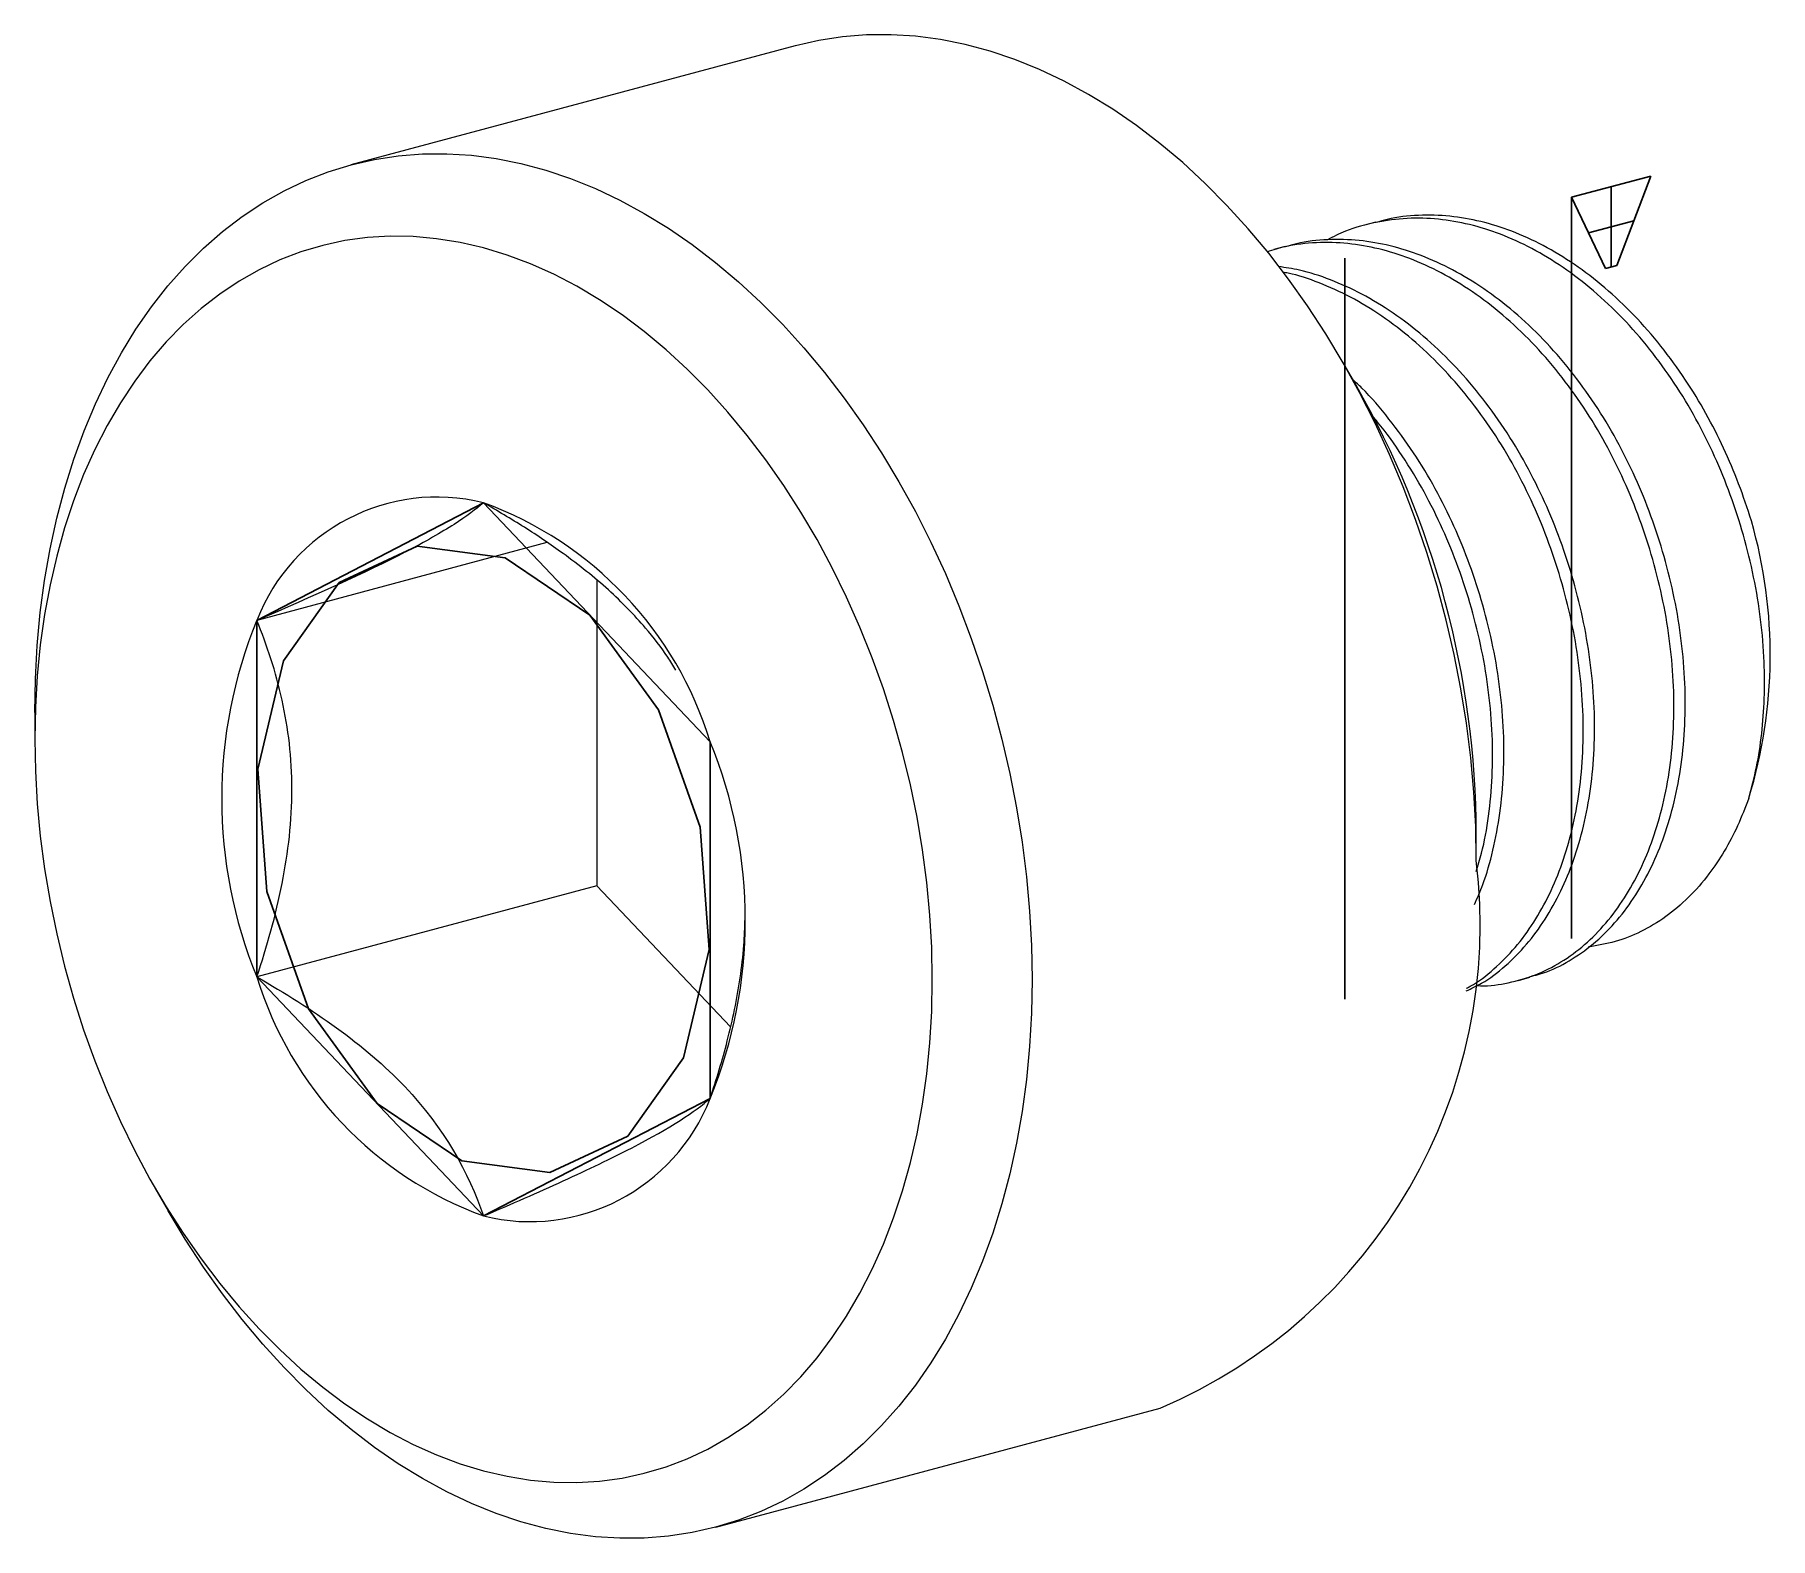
# Model space of a CAD drawing. Header units: millimetres. Extents: x -5.99 to 0.78, y -3.78 to 2.08.
import ezdxf

# ---------------------------------------------------------------- set-up
doc = ezdxf.new("R2010")
doc.units = ezdxf.units.MM
doc.linetypes.add('CENTERX2', pattern=[20.32, 12.7, -2.54, 2.54, -2.54])

msp = doc.modelspace()

# ---------------------------------------------------------------- linework, layer by layer
at = {"color": 7, "linetype": 'Continuous', "lineweight": 15}
for p, q in [((-3.0274, 2.0359), (-4.7598, 1.5718)), ((-0.7625, 1.3486), (-0.8067, 1.3368)), ((-1.116, 1.2539), (-1.1602, 1.2421)), ((-0.84, 0.7127), (-0.8921, 0.8029)), ((-3.9951, 0.0986), (-5.1265, -0.2045)), ((-3.8007, -0.0478), (-3.8007, -1.24)), ((-5.9927, -0.5636), (-5.9927, -0.6678)), ((-0.3712, -1.1414), (-0.3712, -1.0372)), ((-3.8007, -1.24), (-5.1265, -1.5952)), ((-3.8007, -1.24), (-3.2794, -1.7897)), ((-0.2071, -1.6084), (-0.1629, -1.5965)), ((-5.5239, -2.4177), (-5.4718, -2.5079)), ((-3.3365, -3.7409), (-1.6041, -3.2767))]:
    msp.add_line(p, q, dxfattribs=at)
at = {"color": 7, "linetype": 'Continuous'}
for p, q in [((0.3094, 1.528), (0, 1.4452)), ((0.3094, 1.528), (0.1768, 1.1796)), ((0.1326, 1.1678), (0, 1.4452)), ((0.1768, 1.1796), (0.1326, 1.1678)), ((-4.2426, 0.254), (-5.1265, -0.2045)), ((-3.3588, -0.6781), (-4.2426, 0.254)), ((-5.1265, -0.2045), (-5.1265, -1.5952)), ((-3.3588, -2.0688), (-3.3588, -0.6781)), ((-5.1265, -1.5952), (-4.2426, -2.5273)), ((-4.2426, -2.5273), (-3.3588, -2.0688))]:
    msp.add_line(p, q, dxfattribs=at)
at = {"color": 7, "linetype": 'CENTERX2'}
for p, q in [((0, 1.4452), (0, -1.4452)), ((0.1547, 1.4866), (0.1547, 1.1737)), ((0.2431, 1.3538), (0.0663, 1.3065)), ((-0.8839, 1.2084), (-0.8839, -1.682))]:
    msp.add_line(p, q, dxfattribs=at)
at = {"color": 7, "linetype": 'Continuous', "lineweight": 15, "flags": 128}
for points in [[(-0.3712, -1.1414), (-0.3736, -1.0087), (-0.3809, -0.875), (-0.393, -0.7407), (-0.4098, -0.6061), (-0.4314, -0.4715), (-0.4576, -0.3373), (-0.4885, -0.2038), (-0.5239, -0.0713), (-0.5638, 0.0598), (-0.608, 0.1892), (-0.6565, 0.3166), (-0.7091, 0.4416), (-0.7657, 0.5641), (-0.8262, 0.6835), (-0.8903, 0.7998), (-0.958, 0.9125), (-1.0291, 1.0214), (-1.1034, 1.1262), (-1.1807, 1.2267), (-1.2608, 1.3226), (-1.3435, 1.4136), (-1.4287, 1.4996), (-1.516, 1.5803), (-1.6054, 1.6556), (-1.6965, 1.7252), (-1.7891, 1.7889), (-1.8831, 1.8467), (-1.9781, 1.8983), (-2.074, 1.9437), (-2.1705, 1.9827), (-2.2673, 2.0152), (-2.3643, 2.0412), (-2.4611, 2.0606), (-2.5576, 2.0733), (-2.6534, 2.0793), (-2.7485, 2.0785), (-2.8424, 2.0711), (-2.9351, 2.057), (-3.0262, 2.0362), (-3.0274, 2.0359)], [(-5.9927, -0.5636), (-5.9903, -0.4322), (-5.9831, -0.3024), (-5.971, -0.1745), (-5.9542, -0.0489), (-5.9326, 0.0741), (-5.9063, 0.1942), (-5.8755, 0.3112), (-5.84, 0.4246), (-5.8002, 0.5344), (-5.7559, 0.6401), (-5.7074, 0.7415), (-5.6548, 0.8384), (-5.5982, 0.9305), (-5.5378, 1.0176), (-5.4736, 1.0994), (-5.4059, 1.1759), (-5.3349, 1.2467), (-5.2606, 1.3117), (-5.1833, 1.3708), (-5.1032, 1.4237), (-5.0205, 1.4704), (-4.9353, 1.5108), (-4.848, 1.5447), (-4.7586, 1.5721), (-4.6675, 1.5929), (-4.5748, 1.607), (-4.4809, 1.6144), (-4.3859, 1.6151), (-4.29, 1.6091), (-4.1935, 1.5964), (-4.0967, 1.5771), (-3.9997, 1.5511), (-3.9029, 1.5186), (-3.8064, 1.4796), (-3.7105, 1.4342), (-3.6155, 1.3826), (-3.5215, 1.3248), (-3.4289, 1.261), (-3.3378, 1.1914), (-3.2484, 1.1162), (-3.1611, 1.0355), (-3.0759, 0.9495), (-2.9932, 0.8584), (-2.9131, 0.7625), (-2.8358, 0.6621), (-2.7615, 0.5573), (-2.6904, 0.4484), (-2.6227, 0.3356), (-2.5586, 0.2194), (-2.4981, 0.0999), (-2.4415, -0.0225), (-2.3889, -0.1476), (-2.3404, -0.275), (-2.2962, -0.4044), (-2.2563, -0.5355), (-2.2209, -0.6679), (-2.19, -0.8014), (-2.1638, -0.9356), (-2.1422, -1.0702), (-2.1254, -1.2048), (-2.1133, -1.3391), (-2.1061, -1.4728), (-2.1036, -1.6055)], [(-2.4926, -1.6055), (-2.4949, -1.4801), (-2.5021, -1.3537), (-2.5141, -1.2267), (-2.5308, -1.0995), (-2.5522, -0.9724), (-2.5782, -0.8457), (-2.6088, -0.7198), (-2.6439, -0.5951), (-2.6833, -0.4719), (-2.727, -0.3504), (-2.7749, -0.2312), (-2.8268, -0.1144), (-2.8826, -0.0004), (-2.9421, 0.1105), (-3.0051, 0.2179), (-3.0716, 0.3217), (-3.1413, 0.4214), (-3.214, 0.5169), (-3.2895, 0.6078), (-3.3676, 0.694), (-3.4481, 0.7751), (-3.5308, 0.851), (-3.6155, 0.9215), (-3.7018, 0.9863), (-3.7897, 1.0453), (-3.8788, 1.0983), (-3.9689, 1.1452), (-4.0597, 1.1858), (-4.151, 1.2201), (-4.2426, 1.2479), (-4.3342, 1.2691), (-4.4256, 1.2838), (-4.5164, 1.2919), (-4.6065, 1.2932), (-4.6956, 1.288), (-4.7834, 1.2761), (-4.8698, 1.2575), (-4.9545, 1.2324), (-5.0372, 1.2008), (-5.1177, 1.1628), (-5.1958, 1.1185), (-5.2713, 1.0681), (-5.344, 1.0115), (-5.4137, 0.9491), (-5.4801, 0.881), (-5.5432, 0.8073), (-5.6027, 0.7284), (-5.6585, 0.6443), (-5.7104, 0.5553), (-5.7583, 0.4617), (-5.802, 0.3637), (-5.8414, 0.2616), (-5.8765, 0.1556), (-5.9071, 0.0461), (-5.9331, -0.0666), (-5.9545, -0.1823), (-5.9712, -0.3005), (-5.9831, -0.4211), (-5.9903, -0.5436), (-5.9927, -0.6678), (-5.9903, -0.7932), (-5.9831, -0.9196), (-5.9712, -1.0466), (-5.9545, -1.1738), (-5.9331, -1.3009), (-5.9071, -1.4276), (-5.8765, -1.5535), (-5.8414, -1.6782), (-5.802, -1.8014), (-5.7583, -1.9229), (-5.7104, -2.0421), (-5.6585, -2.1589), (-5.6027, -2.2729), (-5.5432, -2.3838), (-5.4801, -2.4912), (-5.4137, -2.595), (-5.344, -2.6947), (-5.2713, -2.7902), (-5.1958, -2.8811), (-5.1177, -2.9673), (-5.0372, -3.0484), (-4.9545, -3.1243), (-4.8698, -3.1948), (-4.7834, -3.2596), (-4.6956, -3.3186), (-4.6065, -3.3716), (-4.5164, -3.4185), (-4.4256, -3.4591), (-4.3342, -3.4934), (-4.2426, -3.5212), (-4.151, -3.5424), (-4.0597, -3.5571), (-3.9689, -3.5652), (-3.8788, -3.5665), (-3.7897, -3.5613), (-3.7018, -3.5494), (-3.6155, -3.5308), (-3.5308, -3.5057), (-3.4481, -3.4741), (-3.3676, -3.4361), (-3.2895, -3.3918), (-3.214, -3.3414), (-3.1413, -3.2848), (-3.0716, -3.2224), (-3.0051, -3.1543), (-2.9421, -3.0806), (-2.8826, -3.0017), (-2.8268, -2.9176), (-2.7749, -2.8286), (-2.727, -2.735), (-2.6833, -2.637), (-2.6439, -2.5349), (-2.6088, -2.4289), (-2.5782, -2.3194), (-2.5522, -2.2067), (-2.5308, -2.091), (-2.5141, -1.9728), (-2.5021, -1.8522), (-2.4949, -1.7297), (-2.4926, -1.6055)], [(-2.1036, -1.6055), (-2.1061, -1.7369), (-2.1133, -1.8667), (-2.1254, -1.9946), (-2.1422, -2.1202), (-2.1638, -2.2432), (-2.19, -2.3633), (-2.2209, -2.4803), (-2.2563, -2.5938), (-2.2962, -2.7035), (-2.3404, -2.8092), (-2.3889, -2.9106), (-2.4415, -3.0075), (-2.4981, -3.0996), (-2.5586, -3.1867), (-2.6227, -3.2685), (-2.6904, -3.345), (-2.7615, -3.4158), (-2.8358, -3.4808), (-2.9131, -3.5399), (-2.9932, -3.5928), (-3.0759, -3.6395), (-3.1611, -3.6799), (-3.2484, -3.7138), (-3.3378, -3.7412), (-3.4289, -3.762), (-3.5215, -3.7761), (-3.6155, -3.7835), (-3.7105, -3.7842), (-3.8064, -3.7782), (-3.9029, -3.7655), (-3.9997, -3.7462), (-4.0967, -3.7202), (-4.1935, -3.6877), (-4.29, -3.6487), (-4.3859, -3.6033), (-4.4809, -3.5517), (-4.5748, -3.4939), (-4.6675, -3.4301), (-4.7586, -3.3605), (-4.848, -3.2853), (-4.9353, -3.2046), (-5.0205, -3.1186), (-5.1032, -3.0275), (-5.1833, -2.9316), (-5.2606, -2.8312), (-5.3349, -2.7264), (-5.4059, -2.6175), (-5.4718, -2.5079)]]:
    msp.add_lwpolyline(points, dxfattribs=at)
at = {"color": 7, "linetype": 'CENTERX2', "flags": 128}
msp.add_lwpolyline([(-3.3974, -1.011), (-3.5606, -0.5533), (-3.8277, -0.1845), (-4.1579, 0.0394), (-4.5011, 0.0843), (-4.8049, -0.0568), (-5.0231, -0.3622), (-5.1225, -0.7855), (-5.0879, -1.2623), (-4.9247, -1.72), (-4.6576, -2.0888), (-4.3274, -2.3127), (-3.9842, -2.3576), (-3.6804, -2.2165), (-3.4622, -1.9111), (-3.3628, -1.4878), (-3.3974, -1.011)], dxfattribs=at)
at = {"color": 7, "linetype": 'Continuous', "lineweight": 15}
for centre, radius, start, end in [((-3.9229, -1.051), 3.5517, 0.22259, 29.77333), ((-4.4239, -0.4777), 0.7538, 76.08388, 158.75103), ((-4.7359, -1.0989), 1.4399, 16.9889, 69.9688), ((-1.1243, -0.3402), 1.8995, 342.92103, 15.98939), ((-3.4299, -0.8998), 1.8336, 157.71527, 202.28473), ((-5.0554, -1.3735), 1.8336, 337.71527, 22.28473), ((-2.4066, -1.3898), 2.0505, 293.03896, 6.95955), ((-3.7494, -1.1744), 1.4399, 196.9889, 249.9688), ((-4.0613, -1.7956), 0.7538, 256.08388, 338.75103)]:
    msp.add_arc(centre, radius, start, end, dxfattribs=at)
for points, knots in [([(0.6915, -0.898), (0.7021, -0.858), (0.7236, -0.7773), (0.7434, -0.6466), (0.7537, -0.5096), (0.7531, -0.3609), (0.7399, -0.2022), (0.7127, -0.0363), (0.6728, 0.127), (0.6215, 0.2847), (0.5598, 0.4367), (0.4867, 0.5829), (0.4018, 0.7233), (0.3058, 0.8553), (0.2002, 0.976), (0.0869, 1.0828), (-0.0318, 1.1738), (-0.1536, 1.2475), (-0.276, 1.3033), (-0.3978, 1.3415), (-0.5195, 1.3624), (-0.642, 1.3658), (-0.7635, 1.3498), (-0.8679, 1.3217), (-0.9284, 1.2913), (-0.9516, 1.2796)], [0, 0, 0, 0, 0.039261, 0.079112, 0.119366, 0.159825, 0.20596, 0.251793, 0.297032, 0.341407, 0.38482, 0.428854, 0.473833, 0.519499, 0.565567, 0.611737, 0.657704, 0.703172, 0.747863, 0.791529, 0.835195, 0.879887, 0.925354, 0.971321, 1, 1, 1, 1]), ([(0.7017, 0.1831), (0.6858, 0.2317), (0.6541, 0.3282), (0.5944, 0.4686), (0.5253, 0.6042), (0.4439, 0.738), (0.35, 0.8671), (0.2444, 0.9878), (0.1311, 1.0947), (0.0124, 1.1857), (-0.1094, 1.2594), (-0.2318, 1.3151), (-0.3535, 1.3532), (-0.4754, 1.3745), (-0.5975, 1.3768), (-0.694, 1.3675), (-0.7474, 1.3509), (-0.7619, 1.3464)], [0, 0, 0, 0, 0.064973, 0.128808, 0.193793, 0.260053, 0.332199, 0.404979, 0.47792, 0.55054, 0.622372, 0.692977, 0.761963, 0.830948, 0.901553, 0.973385, 1, 1, 1, 1]), ([(-0.3685, -1.6287), (-0.364, -1.629), (-0.3222, -1.6318), (-0.2453, -1.6194), (-0.1397, -1.59), (-0.04, -1.5398), (0.0522, -1.4722), (0.1351, -1.3881), (0.2075, -1.2899), (0.2688, -1.1796), (0.3195, -1.0578), (0.3587, -0.9243), (0.3858, -0.779), (0.3998, -0.6241), (0.4001, -0.4624), (0.3864, -0.2969), (0.3591, -0.131), (0.3192, 0.0323), (0.268, 0.19), (0.2062, 0.3419), (0.1331, 0.4882), (0.0483, 0.6286), (-0.0477, 0.7605), (-0.1533, 0.8812), (-0.2666, 0.9881), (-0.3854, 1.0791), (-0.5071, 1.1528), (-0.6295, 1.2086), (-0.7513, 1.2467), (-0.8731, 1.2678), (-0.9953, 1.2705), (-1.1014, 1.2592), (-1.1641, 1.2392), (-1.1878, 1.2317)], [0, 0, 0, 0, 0.004032, 0.037912, 0.072162, 0.106565, 0.140891, 0.174918, 0.208433, 0.241243, 0.273591, 0.306656, 0.340365, 0.374516, 0.408892, 0.443269, 0.47742, 0.511128, 0.544194, 0.576542, 0.609352, 0.642867, 0.676894, 0.71122, 0.745622, 0.779873, 0.813752, 0.847053, 0.879589, 0.912126, 0.945426, 0.979305, 1, 1, 1, 1]), ([(-0.1635, -1.5943), (-0.141, -1.5885), (-0.083, -1.5733), (0.0041, -1.5275), (0.0964, -1.4604), (0.1793, -1.3762), (0.2517, -1.278), (0.313, -1.1678), (0.3637, -1.0459), (0.4028, -0.9124), (0.43, -0.7672), (0.444, -0.6123), (0.4443, -0.4505), (0.4306, -0.2851), (0.4033, -0.1191), (0.3634, 0.0441), (0.3122, 0.2018), (0.2504, 0.3538), (0.1773, 0.5001), (0.0925, 0.6404), (-0.0035, 0.7724), (-0.1091, 0.8931), (-0.2224, 1), (-0.3412, 1.0909), (-0.4629, 1.1646), (-0.5853, 1.2204), (-0.7071, 1.2585), (-0.8289, 1.2797), (-0.9511, 1.2821), (-1.0476, 1.2728), (-1.101, 1.2562), (-1.1154, 1.2517)], [0, 0, 0, 0, 0.023049, 0.059593, 0.096056, 0.132201, 0.167803, 0.202656, 0.237018, 0.272141, 0.307948, 0.344225, 0.380742, 0.417259, 0.453536, 0.489343, 0.524466, 0.558828, 0.593681, 0.629283, 0.665428, 0.701891, 0.738435, 0.774818, 0.810806, 0.84618, 0.880742, 0.915304, 0.950678, 0.986666, 1, 1, 1, 1]), ([(-0.4109, -1.6498), (-0.3906, -1.6404), (-0.3366, -1.6154), (-0.2574, -1.5545), (-0.1742, -1.4711), (-0.1019, -1.3727), (-0.0406, -1.2625), (0.0101, -1.1407), (0.0493, -1.0072), (0.0765, -0.8619), (0.0905, -0.707), (0.0907, -0.5453), (0.077, -0.3798), (0.0497, -0.2139), (0.0099, -0.0506), (-0.0414, 0.1071), (-0.1031, 0.2591), (-0.1762, 0.4053), (-0.2611, 0.5457), (-0.3571, 0.6777), (-0.4627, 0.7984), (-0.576, 0.9052), (-0.6947, 0.9962), (-0.8165, 1.07), (-0.9389, 1.1253), (-1.0479, 1.1611), (-1.1154, 1.1711), (-1.1428, 1.1751)], [0, 0, 0, 0, 0.025537, 0.067603, 0.109302, 0.150373, 0.190581, 0.230222, 0.270742, 0.31205, 0.353901, 0.396029, 0.438156, 0.480007, 0.521315, 0.561835, 0.601476, 0.641684, 0.682756, 0.724454, 0.76652, 0.808678, 0.850652, 0.892169, 0.932978, 0.97285, 1, 1, 1, 1]), ([(-0.4095, -1.6389), (-0.4045, -1.6365), (-0.3663, -1.6179), (-0.3018, -1.5658), (-0.2184, -1.4831), (-0.1461, -1.3845), (-0.0847, -1.2744), (-0.0341, -1.1525), (0.0051, -1.019), (0.0323, -0.8737), (0.0463, -0.7188), (0.0465, -0.5571), (0.0328, -0.3916), (0.0056, -0.2257), (-0.0343, -0.0625), (-0.0856, 0.0953), (-0.1473, 0.2472), (-0.2204, 0.3935), (-0.3053, 0.5338), (-0.4013, 0.6658), (-0.5069, 0.7865), (-0.6202, 0.8934), (-0.7389, 0.9843), (-0.8607, 1.0584), (-0.9831, 1.1128), (-1.0713, 1.1439), (-1.1182, 1.1515), (-1.1249, 1.1526)], [0, 0, 0, 0, 0.006492, 0.050303, 0.093731, 0.136507, 0.178382, 0.219668, 0.261869, 0.304891, 0.348478, 0.392353, 0.436228, 0.479815, 0.522837, 0.565038, 0.606324, 0.6482, 0.690975, 0.734404, 0.778215, 0.822122, 0.865837, 0.909077, 0.951578, 0.993105, 1, 1, 1, 1]), ([(-0.3782, -1.3128), (-0.367, -1.2871), (-0.3381, -1.2211), (-0.3045, -1.1016), (-0.277, -0.9567), (-0.2631, -0.8017), (-0.2628, -0.64), (-0.2766, -0.4745), (-0.3038, -0.3086), (-0.3437, -0.1453), (-0.3949, 0.0124), (-0.4567, 0.1644), (-0.5298, 0.3106), (-0.6146, 0.4511), (-0.7109, 0.5823), (-0.791, 0.6775), (-0.8408, 0.7235), (-0.8526, 0.7344)], [0, 0, 0, 0, 0.044917, 0.115361, 0.187174, 0.25993, 0.333168, 0.406405, 0.479162, 0.550975, 0.621418, 0.690334, 0.760234, 0.831636, 0.904128, 0.977258, 1, 1, 1, 1]), ([(-0.3717, -1.1842), (-0.3644, -1.1608), (-0.3431, -1.0925), (-0.3217, -0.9681), (-0.3072, -0.8137), (-0.3071, -0.6518), (-0.3207, -0.4864), (-0.348, -0.3204), (-0.3879, -0.1572), (-0.4391, 0.0006), (-0.5009, 0.1525), (-0.5738, 0.299), (-0.6593, 0.4384), (-0.7275, 0.5369), (-0.7694, 0.5841), (-0.7762, 0.5917)], [0, 0, 0, 0, 0.044735, 0.130195, 0.216777, 0.303932, 0.391086, 0.477668, 0.563128, 0.646957, 0.728968, 0.812151, 0.897121, 0.983389, 1, 1, 1, 1]), ([(-4.2426, 0.254), (-4.2718, 0.2288), (-4.3085, 0.2013), (-4.4064, 0.1384), (-4.4692, 0.1022), (-4.7002, -0.0178), (-4.9074, -0.111), (-5.1265, -0.2045)], [0, 0, 0, 0, 0.25, 0.25, 0.5, 0.5, 1, 1, 1, 1]), ([(-3.4928, -0.3987), (-3.503, -0.3817), (-3.5357, -0.3265), (-3.599, -0.2462), (-3.6781, -0.159), (-3.7552, -0.085), (-3.8402, -0.0128), (-3.9487, 0.0696), (-4.0823, 0.16), (-4.189, 0.2226), (-4.2426, 0.254)], [0, 0, 0, 0, 0.069662, 0.225373, 0.331153, 0.437837, 0.547196, 0.657364, 0.827897, 1, 1, 1, 1]), ([(-5.1265, -1.5952), (-5.087, -1.4768), (-5.0523, -1.3541), (-5.0037, -1.1087), (-4.9898, -0.9856), (-4.9898, -0.7407), (-5.0037, -0.6254), (-5.0524, -0.4054), (-5.087, -0.3015), (-5.1265, -0.2045)], [0, 0, 0, 0, 0.25, 0.25, 0.5, 0.5, 0.75, 0.75, 1, 1, 1, 1]), ([(0.6915, -0.898), (0.6774, -0.9344), (0.6494, -1.0073), (0.5968, -1.1059), (0.5337, -1.2007), (0.4576, -1.2874), (0.3687, -1.3628), (0.2726, -1.4204), (0.1718, -1.4606), (0.1015, -1.4723), (0.0668, -1.4781)], [0, 0, 0, 0, 0.113099, 0.226443, 0.339516, 0.473259, 0.607445, 0.741188, 0.872225, 1, 1, 1, 1]), ([(-3.3588, -2.0688), (-3.3467, -2.0317), (-3.3226, -1.9574), (-3.2905, -1.8417), (-3.2625, -1.722), (-3.2405, -1.5975), (-3.2262, -1.4785), (-3.224, -1.4016), (-3.2229, -1.3667)], [0, 0, 0, 0, 0.161966, 0.324345, 0.498061, 0.671727, 0.850657, 1, 1, 1, 1]), ([(-5.1265, -1.5952), (-5.0176, -1.6573), (-4.9131, -1.7227), (-4.7184, -1.864), (-4.6268, -1.9415), (-4.3948, -2.1855), (-4.3014, -2.3593), (-4.2426, -2.5273)], [0, 0, 0, 0, 0.25, 0.25, 0.5, 0.5, 1, 1, 1, 1]), ([(-4.2426, -2.5273), (-4.1337, -2.4808), (-4.0292, -2.435), (-3.8345, -2.3462), (-3.7429, -2.3023), (-3.5109, -2.1821), (-3.4175, -2.1193), (-3.3588, -2.0688)], [0, 0, 0, 0, 0.25, 0.25, 0.5, 0.5, 1, 1, 1, 1])]:
    msp.add_open_spline(points, degree=3, knots=knots, dxfattribs=at)

doc.saveas('drawing.dxf')
